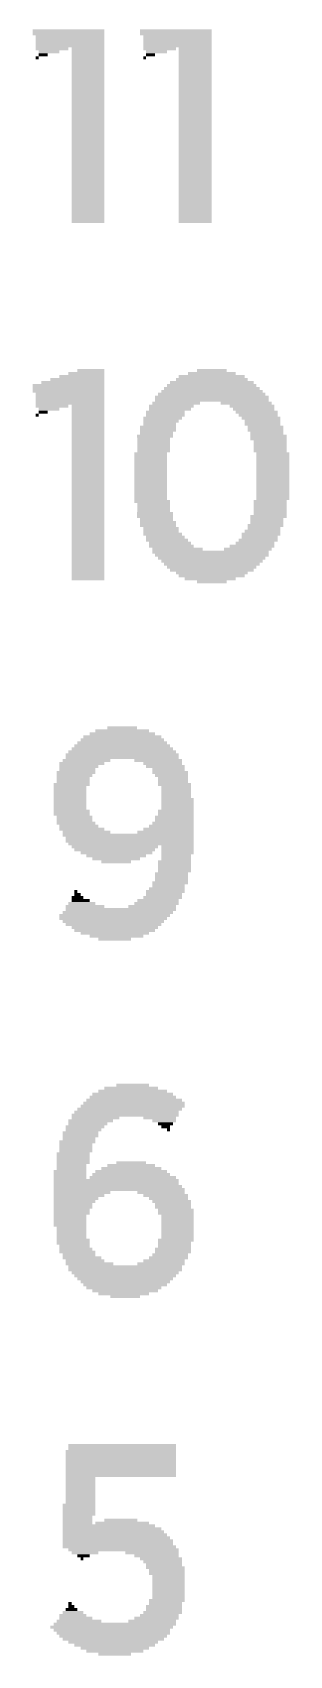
# Model space of a CAD drawing. Extents: x -50 to 50, y -28 to 28.
# Drawn here: x 16.2 to 18.02, y -11.59 to -0.05 of the extents above; entities that cross this region are included whole.
import ezdxf

# ---------------------------------------------------------------- set-up
doc = ezdxf.new("R2010")
doc.units = 0
doc.layers.add('200', color=132, linetype='CONTINUOUS')

# ---------------------------------------------------------------- blocks, each defined once
blk = doc.blocks.new('RECT')
blk.add_solid([(-0.5, -0.5), (0.5, -0.5), (-0.5, 0.5), (0.5, 0.5)])

msp = doc.modelspace()

# ---------------------------------------------------------------- block references
at = {"layer": '200'}
for p, xscale, yscale in [((16.4567, -0.0423), 0.508, 0.0211), ((16.4567, -0.0635), 0.508, 0.0213), ((16.4681, -0.0847), 0.4851, 0.0211), ((16.4681, -0.1058), 0.4851, 0.0211), ((17.2187, -0.0423), 0.508, 0.0211), ((17.2187, -0.0635), 0.508, 0.0213), ((17.2301, -0.0847), 0.4851, 0.0211), ((17.2301, -0.1058), 0.4851, 0.0211), ((16.4681, -0.127), 0.4851, 0.0213), ((16.4681, -0.1482), 0.4851, 0.0211), ((16.3411, -0.1693), 0.2311, 0.0211), ((16.2357, -0.2328), 0.0203, 0.0211), ((16.3195, -0.1905), 0.1473, 0.0213), ((16.2776, -0.2117), 0.0635, 0.0211), ((16.5951, -0.1693), 0.2311, 0.0211), ((16.5951, -0.1905), 0.2311, 0.0213), ((16.5951, -0.2117), 0.2311, 0.0211), ((16.5951, -0.2328), 0.2311, 0.0211), ((17.2301, -0.127), 0.4851, 0.0213), ((17.2301, -0.1482), 0.4851, 0.0211), ((16.9977, -0.2328), 0.0203, 0.0211), ((17.1031, -0.1693), 0.2311, 0.0211), ((17.0815, -0.1905), 0.1473, 0.0213), ((17.0396, -0.2117), 0.0635, 0.0211), ((17.3558, -0.1693), 0.2337, 0.0211), ((17.3558, -0.1905), 0.2337, 0.0213), ((17.3558, -0.2117), 0.2337, 0.0211), ((17.3558, -0.2328), 0.2337, 0.0211), ((16.5951, -0.254), 0.2311, 0.0213), ((16.5951, -0.2752), 0.2311, 0.0211), ((16.5951, -0.2963), 0.2311, 0.0211), ((16.5951, -0.3175), 0.2311, 0.0213), ((16.5951, -0.3387), 0.2311, 0.0211), ((17.3558, -0.254), 0.2337, 0.0213), ((17.3558, -0.2752), 0.2337, 0.0211), ((17.3558, -0.2963), 0.2337, 0.0211), ((17.3558, -0.3175), 0.2337, 0.0213), ((17.3558, -0.3387), 0.2337, 0.0211), ((16.5951, -0.3598), 0.2311, 0.0211), ((16.5951, -0.381), 0.2311, 0.0213), ((16.5951, -0.4022), 0.2311, 0.0211), ((16.5951, -0.4233), 0.2311, 0.0211), ((16.5951, -0.4445), 0.2311, 0.0213), ((16.5951, -0.4657), 0.2311, 0.0211), ((17.3558, -0.3598), 0.2337, 0.0211), ((17.3558, -0.381), 0.2337, 0.0213), ((17.3558, -0.4022), 0.2337, 0.0211), ((17.3558, -0.4233), 0.2337, 0.0211), ((17.3558, -0.4445), 0.2337, 0.0213), ((17.3558, -0.4657), 0.2337, 0.0211), ((16.5951, -0.4868), 0.2311, 0.0211), ((16.5951, -0.508), 0.2311, 0.0213), ((16.5951, -0.5292), 0.2311, 0.0211), ((16.5951, -0.5503), 0.2311, 0.0211), ((16.5951, -0.5715), 0.2311, 0.0213), ((17.3558, -0.4868), 0.2337, 0.0211), ((17.3558, -0.508), 0.2337, 0.0213), ((17.3558, -0.5292), 0.2337, 0.0211), ((17.3558, -0.5503), 0.2337, 0.0211), ((17.3558, -0.5715), 0.2337, 0.0213), ((16.5951, -0.5927), 0.2311, 0.0211), ((16.5951, -0.6138), 0.2311, 0.0211), ((16.5951, -0.635), 0.2311, 0.0213), ((16.5951, -0.6562), 0.2311, 0.0211), ((16.5951, -0.6773), 0.2311, 0.0211), ((16.5951, -0.6985), 0.2311, 0.0213), ((17.3558, -0.5927), 0.2337, 0.0211), ((17.3558, -0.6138), 0.2337, 0.0211), ((17.3558, -0.635), 0.2337, 0.0213), ((17.3558, -0.6562), 0.2337, 0.0211), ((17.3558, -0.6773), 0.2337, 0.0211), ((17.3558, -0.6985), 0.2337, 0.0213), ((16.5951, -0.7197), 0.2311, 0.0211), ((16.5951, -0.7408), 0.2311, 0.0211), ((16.5951, -0.762), 0.2311, 0.0213), ((16.5951, -0.7832), 0.2311, 0.0211), ((16.5951, -0.8043), 0.2311, 0.0211), ((17.3558, -0.7197), 0.2337, 0.0211), ((17.3558, -0.7408), 0.2337, 0.0211), ((17.3558, -0.762), 0.2337, 0.0213), ((17.3558, -0.7832), 0.2337, 0.0211), ((17.3558, -0.8043), 0.2337, 0.0211), ((16.5951, -0.8255), 0.2311, 0.0213), ((16.5951, -0.8467), 0.2311, 0.0211), ((16.5951, -0.8678), 0.2311, 0.0211), ((16.5951, -0.889), 0.2311, 0.0213), ((16.5951, -0.9102), 0.2311, 0.0211), ((16.5951, -0.9313), 0.2311, 0.0211), ((17.3558, -0.8255), 0.2337, 0.0213), ((17.3558, -0.8467), 0.2337, 0.0211), ((17.3558, -0.8678), 0.2337, 0.0211), ((17.3558, -0.889), 0.2337, 0.0213), ((17.3558, -0.9102), 0.2337, 0.0211), ((17.3558, -0.9313), 0.2337, 0.0211), ((16.5951, -0.9525), 0.2311, 0.0213), ((16.5951, -0.9737), 0.2311, 0.0211), ((16.5951, -0.9948), 0.2311, 0.0211), ((16.5951, -1.016), 0.2311, 0.0213), ((16.5951, -1.0372), 0.2311, 0.0211), ((17.3558, -0.9525), 0.2337, 0.0213), ((17.3558, -0.9737), 0.2337, 0.0211), ((17.3558, -0.9948), 0.2337, 0.0211), ((17.3558, -1.016), 0.2337, 0.0213), ((17.3558, -1.0372), 0.2337, 0.0211), ((16.5951, -1.0583), 0.2311, 0.0211), ((16.5951, -1.0795), 0.2311, 0.0213), ((16.5951, -1.1007), 0.2311, 0.0211), ((16.5951, -1.1218), 0.2311, 0.0211), ((16.5951, -1.143), 0.2311, 0.0213), ((17.3558, -1.0583), 0.2337, 0.0211), ((17.3558, -1.0795), 0.2337, 0.0213), ((17.3558, -1.1007), 0.2337, 0.0211), ((17.3558, -1.1218), 0.2337, 0.0211), ((17.3558, -1.143), 0.2337, 0.0213), ((16.5951, -1.1642), 0.2311, 0.0211), ((16.5951, -1.1853), 0.2311, 0.0211), ((16.5951, -1.2065), 0.2311, 0.0213), ((16.5951, -1.2277), 0.2311, 0.0211), ((16.5951, -1.2488), 0.2311, 0.0211), ((16.5951, -1.27), 0.2311, 0.0213), ((17.3558, -1.1642), 0.2337, 0.0211), ((17.3558, -1.1853), 0.2337, 0.0211), ((17.3558, -1.2065), 0.2337, 0.0213), ((17.3558, -1.2277), 0.2337, 0.0211), ((17.3558, -1.2488), 0.2337, 0.0211), ((17.3558, -1.27), 0.2337, 0.0213), ((16.5951, -1.2912), 0.2311, 0.0211), ((16.5951, -1.3123), 0.2311, 0.0211), ((16.5951, -1.3335), 0.2311, 0.0213), ((16.5951, -1.3547), 0.2311, 0.0211), ((16.5951, -1.3758), 0.2311, 0.0211), ((17.3558, -1.2912), 0.2337, 0.0211), ((17.3558, -1.3123), 0.2337, 0.0211), ((17.3558, -1.3335), 0.2337, 0.0213), ((17.3558, -1.3547), 0.2337, 0.0211), ((17.3558, -1.3758), 0.2337, 0.0211), ((16.5951, -1.397), 0.2311, 0.0213), ((17.3558, -1.397), 0.2337, 0.0213), ((16.4884, -2.54), 0.4445, 0.0213), ((16.5202, -2.5188), 0.381, 0.0211), ((16.5519, -2.4977), 0.3175, 0.0211), ((16.5837, -2.4765), 0.254, 0.0213), ((16.6154, -2.4553), 0.1905, 0.0211), ((17.4739, -2.54), 0.5918, 0.0213), ((17.4727, -2.5188), 0.508, 0.0211), ((17.4727, -2.4977), 0.4674, 0.0211), ((17.4739, -2.4765), 0.3378, 0.0213), ((17.4739, -2.4553), 0.2108, 0.0211), ((16.4567, -2.5612), 0.508, 0.0211), ((16.4567, -2.5823), 0.508, 0.0211), ((16.4567, -2.6035), 0.508, 0.0213), ((16.4681, -2.6247), 0.4851, 0.0211), ((16.4681, -2.6458), 0.4851, 0.0211), ((17.4739, -2.6458), 0.8052, 0.0211), ((17.4727, -2.6247), 0.762, 0.0211), ((17.4739, -2.6035), 0.7188, 0.0213), ((17.4739, -2.5823), 0.6782, 0.0211), ((17.4727, -2.5612), 0.635, 0.0211), ((16.4681, -2.667), 0.4851, 0.0213), ((16.4681, -2.6882), 0.4851, 0.0211), ((16.3411, -2.7093), 0.2311, 0.0211), ((16.2357, -2.7728), 0.0203, 0.0211), ((16.3195, -2.7305), 0.1473, 0.0213), ((16.2776, -2.7517), 0.0635, 0.0211), ((16.5951, -2.7093), 0.2311, 0.0211), ((16.5951, -2.7305), 0.2311, 0.0213), ((16.5951, -2.7517), 0.2311, 0.0211), ((16.5951, -2.7728), 0.2311, 0.0211), ((17.145, -2.7517), 0.2743, 0.0211), ((17.145, -2.7728), 0.2743, 0.0211), ((17.1869, -2.7093), 0.3175, 0.0211), ((17.1768, -2.7305), 0.2972, 0.0213), ((17.2199, -2.6882), 0.3378, 0.0211), ((17.4739, -2.667), 0.8052, 0.0213), ((17.7165, -2.6882), 0.3607, 0.0211), ((17.7584, -2.7093), 0.3175, 0.0211), ((17.7698, -2.7305), 0.2946, 0.0213), ((17.7914, -2.7517), 0.2972, 0.0211), ((17.8016, -2.7728), 0.2769, 0.0211), ((16.5951, -2.794), 0.2311, 0.0213), ((16.5951, -2.8152), 0.2311, 0.0211), ((16.5951, -2.8363), 0.2311, 0.0211), ((16.5951, -2.8575), 0.2311, 0.0213), ((16.5951, -2.8787), 0.2311, 0.0211), ((17.0917, -2.8575), 0.254, 0.0213), ((17.0917, -2.8787), 0.254, 0.0211), ((17.1133, -2.8152), 0.2515, 0.0211), ((17.1247, -2.794), 0.2743, 0.0213), ((17.1031, -2.8363), 0.2311, 0.0211), ((17.8232, -2.794), 0.2743, 0.0213), ((17.8333, -2.8152), 0.254, 0.0211), ((17.8333, -2.8363), 0.254, 0.0211), ((17.8537, -2.8575), 0.254, 0.0213), ((17.8537, -2.8787), 0.254, 0.0211), ((16.5951, -2.8998), 0.2311, 0.0211), ((16.5951, -2.921), 0.2311, 0.0213), ((16.5951, -2.9422), 0.2311, 0.0211), ((16.5951, -2.9633), 0.2311, 0.0211), ((16.5951, -2.9845), 0.2311, 0.0213), ((16.5951, -3.0057), 0.2311, 0.0211), ((17.0713, -2.921), 0.254, 0.0213), ((17.0612, -2.9422), 0.2337, 0.0211), ((17.0612, -2.9633), 0.2337, 0.0211), ((17.0612, -2.9845), 0.2337, 0.0213), ((17.0612, -3.0057), 0.2337, 0.0211), ((17.0815, -2.8998), 0.2337, 0.0211), ((17.8638, -2.8998), 0.2337, 0.0211), ((17.8753, -2.921), 0.2565, 0.0213), ((17.8753, -2.9422), 0.2565, 0.0211), ((17.8867, -2.9633), 0.2337, 0.0211), ((17.8867, -2.9845), 0.2337, 0.0213), ((17.8867, -3.0057), 0.2337, 0.0211), ((16.5951, -3.0268), 0.2311, 0.0211), ((16.5951, -3.048), 0.2311, 0.0213), ((16.5951, -3.0692), 0.2311, 0.0211), ((16.5951, -3.0903), 0.2311, 0.0211), ((16.5951, -3.1115), 0.2311, 0.0213), ((17.0396, -3.048), 0.2311, 0.0213), ((17.0396, -3.0692), 0.2311, 0.0211), ((17.0396, -3.0903), 0.2311, 0.0211), ((17.0396, -3.1115), 0.2311, 0.0213), ((17.0612, -3.0268), 0.2337, 0.0211), ((17.8867, -3.0268), 0.2337, 0.0211), ((17.907, -3.048), 0.2337, 0.0213), ((17.907, -3.0692), 0.2337, 0.0211), ((17.907, -3.0903), 0.2337, 0.0211), ((17.907, -3.1115), 0.2337, 0.0213), ((16.5951, -3.1327), 0.2311, 0.0211), ((16.5951, -3.1538), 0.2311, 0.0211), ((16.5951, -3.175), 0.2311, 0.0213), ((16.5951, -3.1962), 0.2311, 0.0211), ((16.5951, -3.2173), 0.2311, 0.0211), ((16.5951, -3.2385), 0.2311, 0.0213), ((17.0396, -3.1327), 0.2311, 0.0211), ((17.0396, -3.1538), 0.2311, 0.0211), ((17.0396, -3.175), 0.2311, 0.0213), ((17.0396, -3.1962), 0.2311, 0.0211), ((17.0396, -3.2173), 0.2311, 0.0211), ((17.0396, -3.2385), 0.2311, 0.0213), ((17.907, -3.1327), 0.2337, 0.0211), ((17.907, -3.1538), 0.2337, 0.0211), ((17.907, -3.175), 0.2337, 0.0213), ((17.907, -3.1962), 0.2337, 0.0211), ((17.907, -3.2173), 0.2337, 0.0211), ((17.907, -3.2385), 0.2337, 0.0213), ((16.5951, -3.2597), 0.2311, 0.0211), ((16.5951, -3.2808), 0.2311, 0.0211), ((16.5951, -3.302), 0.2311, 0.0213), ((16.5951, -3.3232), 0.2311, 0.0211), ((16.5951, -3.3443), 0.2311, 0.0211), ((17.0396, -3.2597), 0.2311, 0.0211), ((17.0396, -3.2808), 0.2311, 0.0211), ((17.0396, -3.302), 0.2311, 0.0213), ((17.0396, -3.3232), 0.2311, 0.0211), ((17.0396, -3.3443), 0.2311, 0.0211), ((17.907, -3.2597), 0.2337, 0.0211), ((17.907, -3.2808), 0.2337, 0.0211), ((17.907, -3.302), 0.2337, 0.0213), ((17.907, -3.3232), 0.2337, 0.0211), ((17.907, -3.3443), 0.2337, 0.0211), ((16.5951, -3.3655), 0.2311, 0.0213), ((16.5951, -3.3867), 0.2311, 0.0211), ((16.5951, -3.4078), 0.2311, 0.0211), ((16.5951, -3.429), 0.2311, 0.0213), ((16.5951, -3.4502), 0.2311, 0.0211), ((16.5951, -3.4713), 0.2311, 0.0211), ((17.051, -3.3867), 0.254, 0.0211), ((17.0396, -3.3655), 0.2311, 0.0213), ((17.0713, -3.4713), 0.254, 0.0211), ((17.0612, -3.4078), 0.2337, 0.0211), ((17.0612, -3.429), 0.2337, 0.0213), ((17.0612, -3.4502), 0.2337, 0.0211), ((17.8867, -3.3867), 0.2337, 0.0211), ((17.8867, -3.4078), 0.2337, 0.0211), ((17.8867, -3.429), 0.2337, 0.0213), ((17.8867, -3.4502), 0.2337, 0.0211), ((17.8867, -3.4713), 0.2337, 0.0211), ((17.907, -3.3655), 0.2337, 0.0213), ((16.5951, -3.4925), 0.2311, 0.0213), ((16.5951, -3.5137), 0.2311, 0.0211), ((16.5951, -3.5348), 0.2311, 0.0211), ((16.5951, -3.556), 0.2311, 0.0213), ((16.5951, -3.5772), 0.2311, 0.0211), ((17.0713, -3.4925), 0.254, 0.0213), ((17.0815, -3.5137), 0.2337, 0.0211), ((17.0917, -3.5348), 0.254, 0.0211), ((17.0917, -3.556), 0.254, 0.0213), ((17.1133, -3.5772), 0.2515, 0.0211), ((17.8435, -3.5772), 0.2337, 0.0211), ((17.8537, -3.556), 0.254, 0.0213), ((17.8753, -3.4925), 0.2565, 0.0213), ((17.8638, -3.5137), 0.2337, 0.0211), ((17.8638, -3.5348), 0.2337, 0.0211), ((16.5951, -3.5983), 0.2311, 0.0211), ((16.5951, -3.6195), 0.2311, 0.0213), ((16.5951, -3.6407), 0.2311, 0.0211), ((16.5951, -3.6618), 0.2311, 0.0211), ((16.5951, -3.683), 0.2311, 0.0213), ((17.1133, -3.5983), 0.2515, 0.0211), ((17.1247, -3.6195), 0.2743, 0.0213), ((17.1564, -3.6618), 0.2972, 0.0211), ((17.145, -3.6407), 0.2743, 0.0211), ((17.1768, -3.683), 0.2972, 0.0213), ((17.78, -3.683), 0.2743, 0.0213), ((17.8016, -3.6618), 0.2769, 0.0211), ((17.813, -3.6407), 0.254, 0.0211), ((17.8232, -3.6195), 0.2743, 0.0213), ((17.8333, -3.5983), 0.254, 0.0211), ((16.5951, -3.7042), 0.2311, 0.0211), ((16.5951, -3.7253), 0.2311, 0.0211), ((16.5951, -3.7465), 0.2311, 0.0213), ((16.5951, -3.7677), 0.2311, 0.0211), ((16.5951, -3.7888), 0.2311, 0.0211), ((16.5951, -3.81), 0.2311, 0.0213), ((17.1869, -3.7042), 0.3175, 0.0211), ((17.2301, -3.7253), 0.3581, 0.0211), ((17.4638, -3.7465), 0.8255, 0.0213), ((17.4739, -3.7677), 0.8052, 0.0211), ((17.4727, -3.7888), 0.762, 0.0211), ((17.4739, -3.81), 0.7188, 0.0213), ((17.7279, -3.7253), 0.3378, 0.0211), ((17.7584, -3.7042), 0.3175, 0.0211), ((16.5951, -3.8312), 0.2311, 0.0211), ((16.5951, -3.8523), 0.2311, 0.0211), ((16.5951, -3.8735), 0.2311, 0.0213), ((16.5951, -3.8947), 0.2311, 0.0211), ((16.5951, -3.9158), 0.2311, 0.0211), ((17.4739, -3.8312), 0.6782, 0.0211), ((17.4727, -3.8523), 0.635, 0.0211), ((17.4739, -3.8735), 0.5918, 0.0213), ((17.4727, -3.8947), 0.508, 0.0211), ((17.4727, -3.9158), 0.4674, 0.0211), ((16.5951, -3.937), 0.2311, 0.0213), ((17.4625, -3.937), 0.3607, 0.0213), ((17.4739, -3.9582), 0.2108, 0.0211), ((16.8389, -5.08), 0.5918, 0.0213), ((16.8389, -5.0588), 0.5512, 0.0211), ((16.8389, -5.0377), 0.4648, 0.0211), ((16.8377, -5.0165), 0.381, 0.0213), ((16.8389, -4.9953), 0.2108, 0.0211), ((16.8377, -5.1858), 0.8026, 0.0211), ((16.8377, -5.1647), 0.762, 0.0211), ((16.8389, -5.1435), 0.7188, 0.0213), ((16.8389, -5.1223), 0.6782, 0.0211), ((16.8377, -5.1012), 0.635, 0.0211), ((16.51, -5.3128), 0.2743, 0.0211), ((16.5519, -5.2493), 0.3175, 0.0211), ((16.5316, -5.2705), 0.2769, 0.0213), ((16.5202, -5.2917), 0.254, 0.0211), ((16.5849, -5.2282), 0.3378, 0.0211), ((16.8377, -5.207), 0.8026, 0.0213), ((17.0929, -5.2282), 0.3378, 0.0211), ((17.1247, -5.2493), 0.2743, 0.0211), ((17.145, -5.2705), 0.2743, 0.0213), ((17.178, -5.3128), 0.254, 0.0211), ((17.1666, -5.2917), 0.2311, 0.0211), ((16.4795, -5.3975), 0.254, 0.0213), ((16.4681, -5.4187), 0.2311, 0.0211), ((16.4998, -5.334), 0.254, 0.0213), ((16.4897, -5.3552), 0.2337, 0.0211), ((16.4897, -5.3763), 0.2337, 0.0211), ((17.1882, -5.334), 0.2337, 0.0213), ((17.1983, -5.3552), 0.2134, 0.0211), ((17.1983, -5.3763), 0.2134, 0.0211), ((17.2085, -5.3975), 0.2337, 0.0213), ((17.2199, -5.4187), 0.2108, 0.0211), ((16.4681, -5.4398), 0.2311, 0.0211), ((16.4681, -5.461), 0.2311, 0.0213), ((16.4681, -5.4822), 0.2311, 0.0211), ((16.4681, -5.5033), 0.2311, 0.0211), ((16.4681, -5.5245), 0.2311, 0.0213), ((16.4681, -5.5457), 0.2311, 0.0211), ((17.2199, -5.4398), 0.2108, 0.0211), ((17.2199, -5.461), 0.2108, 0.0213), ((17.2199, -5.4822), 0.2108, 0.0211), ((17.2301, -5.5033), 0.2311, 0.0211), ((17.2301, -5.5245), 0.2311, 0.0213), ((17.2301, -5.5457), 0.2311, 0.0211), ((16.4795, -5.588), 0.254, 0.0213), ((16.4795, -5.6092), 0.254, 0.0211), ((16.4681, -5.5668), 0.2311, 0.0211), ((16.4998, -5.6303), 0.254, 0.0211), ((16.4998, -5.6515), 0.254, 0.0213), ((17.2085, -5.6303), 0.2743, 0.0211), ((17.2085, -5.6515), 0.2743, 0.0213), ((17.2187, -5.588), 0.254, 0.0213), ((17.2187, -5.6092), 0.254, 0.0211), ((17.2301, -5.5668), 0.2311, 0.0211), ((16.51, -5.6727), 0.2743, 0.0211), ((16.5519, -5.715), 0.3175, 0.0213), ((16.5316, -5.6938), 0.2769, 0.0211), ((16.5849, -5.7362), 0.3378, 0.0211), ((16.8808, -5.7573), 0.9296, 0.0211), ((16.891, -5.7785), 0.9093, 0.0213), ((17.145, -5.7362), 0.4013, 0.0211), ((17.1666, -5.715), 0.3581, 0.0213), ((17.1869, -5.6938), 0.3175, 0.0211), ((17.1983, -5.6727), 0.2946, 0.0211), ((16.891, -5.7997), 0.9093, 0.0211), ((16.9012, -5.8208), 0.889, 0.0211), ((16.7856, -5.842), 0.6121, 0.0213), ((16.7856, -5.8632), 0.5715, 0.0211), ((16.797, -5.8843), 0.508, 0.0211), ((17.2301, -5.842), 0.2311, 0.0213), ((17.2301, -5.8632), 0.2311, 0.0211), ((17.2301, -5.8843), 0.2311, 0.0211), ((16.7958, -5.9055), 0.4242, 0.0213), ((16.7958, -5.9267), 0.3378, 0.0211), ((16.7958, -5.9478), 0.2108, 0.0211), ((17.2085, -5.9478), 0.2337, 0.0211), ((17.2085, -5.969), 0.2337, 0.0213), ((17.2085, -5.9902), 0.2337, 0.0211), ((17.2199, -5.9055), 0.2108, 0.0213), ((17.2199, -5.9267), 0.2108, 0.0211), ((17.178, -6.096), 0.254, 0.0213), ((17.1666, -6.1172), 0.2311, 0.0211), ((17.1882, -6.0325), 0.2337, 0.0213), ((17.1882, -6.0537), 0.2337, 0.0211), ((17.1882, -6.0748), 0.2337, 0.0211), ((17.2085, -6.0113), 0.2337, 0.0211), ((16.5214, -6.2018), 0.0838, 0.0211), ((16.543, -6.223), 0.127, 0.0213), ((16.5214, -6.1807), 0.0432, 0.0211), ((16.51, -6.1595), 0.0203, 0.0213), ((17.0917, -6.223), 0.2946, 0.0213), ((17.1247, -6.2018), 0.2743, 0.0211), ((17.1348, -6.1807), 0.254, 0.0211), ((17.145, -6.1595), 0.2743, 0.0213), ((17.1552, -6.1383), 0.254, 0.0211), ((16.7856, -6.3288), 0.7849, 0.0211), ((16.7742, -6.35), 0.762, 0.0213), ((16.8072, -6.3077), 0.7823, 0.0211), ((16.5735, -6.2653), 0.2743, 0.0211), ((16.8275, -6.2865), 0.7823, 0.0213), ((16.5519, -6.2442), 0.1905, 0.0211), ((17.0497, -6.2653), 0.3378, 0.0211), ((17.0815, -6.2442), 0.315, 0.0211), ((16.7754, -6.3712), 0.7188, 0.0211), ((16.7754, -6.3923), 0.6782, 0.0211), ((16.7856, -6.4135), 0.6121, 0.0213), ((16.7856, -6.4347), 0.5715, 0.0211), ((16.7856, -6.4558), 0.4851, 0.0211), ((16.797, -6.477), 0.381, 0.0213), ((16.7856, -6.4982), 0.2311, 0.0211), ((16.9126, -7.62), 0.6121, 0.0213), ((16.9126, -7.5988), 0.5715, 0.0211), ((16.9126, -7.5777), 0.4851, 0.0211), ((16.9012, -7.5565), 0.381, 0.0213), ((16.9126, -7.5353), 0.2311, 0.0211), ((16.8694, -7.7258), 0.7391, 0.0211), ((16.891, -7.7047), 0.7417, 0.0211), ((16.9126, -7.6835), 0.7391, 0.0213), ((16.9228, -7.6623), 0.7188, 0.0211), ((16.9228, -7.6412), 0.6782, 0.0211), ((16.5633, -7.8528), 0.254, 0.0211), ((16.5735, -7.8317), 0.2743, 0.0211), ((16.6154, -7.7893), 0.3175, 0.0211), ((16.5951, -7.8105), 0.2769, 0.0213), ((16.8592, -7.747), 0.7595, 0.0213), ((16.6484, -7.7682), 0.3378, 0.0211), ((17.1031, -7.7682), 0.2311, 0.0211), ((17.1348, -7.7893), 0.1676, 0.0211), ((17.145, -7.8105), 0.1067, 0.0213), ((17.1463, -7.8317), 0.0635, 0.0211), ((17.1666, -7.8528), 0.0229, 0.0211), ((16.5202, -7.9375), 0.254, 0.0213), ((16.51, -7.9587), 0.2337, 0.0211), ((16.543, -7.874), 0.254, 0.0213), ((16.543, -7.8952), 0.254, 0.0211), ((16.5316, -7.9163), 0.2311, 0.0211), ((16.4897, -8.0222), 0.2337, 0.0211), ((16.4897, -8.0433), 0.2337, 0.0211), ((16.4897, -8.0645), 0.2337, 0.0213), ((16.51, -7.9798), 0.2337, 0.0211), ((16.51, -8.001), 0.2337, 0.0213), ((16.4681, -8.1492), 0.2311, 0.0211), ((16.4681, -8.1703), 0.2311, 0.0211), ((16.4681, -8.1915), 0.2311, 0.0213), ((16.4897, -8.0857), 0.2337, 0.0211), ((16.4782, -8.1068), 0.2108, 0.0211), ((16.4782, -8.128), 0.2108, 0.0213), ((16.9126, -8.1915), 0.6121, 0.0213), ((16.9024, -8.1703), 0.5512, 0.0211), ((16.9012, -8.1492), 0.508, 0.0211), ((16.9024, -8.128), 0.4242, 0.0213), ((16.9024, -8.1068), 0.3378, 0.0211), ((16.9024, -8.0857), 0.2108, 0.0211), ((16.8173, -8.2762), 0.9296, 0.0211), ((16.7958, -8.2127), 0.8865, 0.0211), ((16.7958, -8.2338), 0.8865, 0.0211), ((16.8072, -8.255), 0.9093, 0.0213), ((16.5532, -8.2973), 0.4013, 0.0211), ((17.1133, -8.2973), 0.3378, 0.0211), ((16.5113, -8.3397), 0.3175, 0.0211), ((16.4998, -8.3608), 0.2946, 0.0211), ((16.4795, -8.4243), 0.254, 0.0211), ((16.5316, -8.3185), 0.3581, 0.0213), ((16.4897, -8.382), 0.2743, 0.0213), ((16.4897, -8.4032), 0.2743, 0.0211), ((17.1463, -8.3185), 0.3175, 0.0213), ((17.1666, -8.3397), 0.2769, 0.0211), ((17.1882, -8.3608), 0.2743, 0.0211), ((17.1983, -8.382), 0.254, 0.0213), ((17.1983, -8.4032), 0.254, 0.0211), ((17.2187, -8.4243), 0.254, 0.0211), ((16.4795, -8.4455), 0.254, 0.0213), ((16.4681, -8.4667), 0.2311, 0.0211), ((16.4681, -8.4878), 0.2311, 0.0211), ((16.4681, -8.509), 0.2311, 0.0213), ((16.4681, -8.5302), 0.2311, 0.0211), ((17.2187, -8.4455), 0.254, 0.0213), ((17.2301, -8.4667), 0.2311, 0.0211), ((17.2301, -8.4878), 0.2311, 0.0211), ((17.2301, -8.509), 0.2311, 0.0213), ((17.2301, -8.5302), 0.2311, 0.0211), ((16.4782, -8.5513), 0.2108, 0.0211), ((16.4782, -8.5725), 0.2108, 0.0213), ((16.4782, -8.5937), 0.2108, 0.0211), ((16.4782, -8.6148), 0.2108, 0.0211), ((16.4897, -8.636), 0.2337, 0.0213), ((16.4897, -8.6572), 0.2337, 0.0211), ((17.2187, -8.636), 0.254, 0.0213), ((17.2085, -8.6572), 0.2337, 0.0211), ((17.2301, -8.5513), 0.2311, 0.0211), ((17.2301, -8.5725), 0.2311, 0.0213), ((17.2301, -8.5937), 0.2311, 0.0211), ((17.2301, -8.6148), 0.2311, 0.0211), ((16.4998, -8.6783), 0.2134, 0.0211), ((16.51, -8.6995), 0.2337, 0.0213), ((16.5202, -8.7207), 0.254, 0.0211), ((16.5316, -8.7418), 0.2311, 0.0211), ((16.5532, -8.763), 0.2743, 0.0213), ((17.1666, -8.763), 0.2769, 0.0213), ((17.178, -8.7418), 0.254, 0.0211), ((17.1983, -8.6995), 0.254, 0.0213), ((17.1983, -8.7207), 0.254, 0.0211), ((17.2085, -8.6783), 0.2337, 0.0211), ((16.5735, -8.7842), 0.2743, 0.0211), ((16.6053, -8.8053), 0.3378, 0.0211), ((16.8592, -8.8265), 0.8052, 0.0213), ((16.8592, -8.8477), 0.8052, 0.0211), ((16.8592, -8.8688), 0.7595, 0.0211), ((16.8592, -8.89), 0.7188, 0.0213), ((17.1133, -8.8053), 0.3378, 0.0211), ((17.1348, -8.7842), 0.2946, 0.0211), ((16.8592, -8.9112), 0.6782, 0.0211), ((16.8605, -8.9323), 0.635, 0.0211), ((16.8592, -8.9535), 0.5918, 0.0213), ((16.8491, -8.9747), 0.5309, 0.0211), ((16.8592, -8.9958), 0.4648, 0.0211), ((16.8491, -9.017), 0.3581, 0.0213), ((16.8592, -9.0382), 0.2108, 0.0211), ((16.8275, -10.1388), 0.7823, 0.0211), ((16.8275, -10.16), 0.7823, 0.0213), ((16.8377, -10.0965), 0.762, 0.0213), ((16.8377, -10.1177), 0.762, 0.0211), ((16.8275, -10.1812), 0.7823, 0.0211), ((16.8275, -10.2023), 0.7823, 0.0211), ((16.8275, -10.2235), 0.7823, 0.0213), ((16.8275, -10.2447), 0.7823, 0.0211), ((16.8275, -10.2658), 0.7823, 0.0211), ((16.8275, -10.287), 0.7823, 0.0213), ((16.8275, -10.3082), 0.7823, 0.0211), ((16.5418, -10.3293), 0.2108, 0.0211), ((16.5418, -10.3505), 0.2108, 0.0213), ((16.5418, -10.3717), 0.2108, 0.0211), ((16.5418, -10.3928), 0.2108, 0.0211), ((16.5418, -10.414), 0.2108, 0.0213), ((16.5418, -10.4352), 0.2108, 0.0211), ((16.5418, -10.4563), 0.2108, 0.0211), ((16.5418, -10.4775), 0.2108, 0.0213), ((16.5418, -10.4987), 0.2108, 0.0211), ((16.5214, -10.6045), 0.2108, 0.0213), ((16.5316, -10.5198), 0.2311, 0.0211), ((16.5316, -10.541), 0.2311, 0.0213), ((16.5316, -10.5622), 0.2311, 0.0211), ((16.5316, -10.5833), 0.2311, 0.0211), ((16.5214, -10.6257), 0.2108, 0.0211), ((16.5214, -10.6468), 0.2108, 0.0211), ((16.7653, -10.6892), 0.6985, 0.0211), ((16.7754, -10.7103), 0.7188, 0.0211), ((16.7856, -10.7315), 0.7391, 0.0213), ((16.7437, -10.668), 0.6553, 0.0213), ((16.8377, -10.6468), 0.381, 0.0211), ((16.8275, -10.6257), 0.2337, 0.0211), ((16.797, -10.7527), 0.762, 0.0211), ((16.8173, -10.8162), 0.8026, 0.0211), ((16.8072, -10.7738), 0.7823, 0.0211), ((16.8072, -10.795), 0.7823, 0.0213), ((16.8478, -10.8373), 0.7823, 0.0211), ((16.5748, -10.8585), 0.1905, 0.0213), ((16.5633, -10.8797), 0.0864, 0.0211), ((16.5532, -10.9008), 0.0203, 0.0211), ((17.0497, -10.8585), 0.3785, 0.0213), ((17.0815, -10.8797), 0.315, 0.0211), ((17.1133, -10.9008), 0.2972, 0.0211), ((17.1247, -10.922), 0.2743, 0.0213), ((17.1348, -10.9432), 0.254, 0.0211), ((17.145, -10.9643), 0.2743, 0.0211), ((17.1552, -10.9855), 0.254, 0.0213), ((17.1552, -11.0067), 0.254, 0.0211), ((17.1666, -11.0278), 0.2311, 0.0211), ((17.1666, -11.049), 0.2311, 0.0213), ((17.1666, -11.0702), 0.2311, 0.0211), ((17.1552, -11.1972), 0.254, 0.0211), ((17.1666, -11.0913), 0.2311, 0.0211), ((17.1666, -11.1125), 0.2311, 0.0213), ((17.1666, -11.1337), 0.2311, 0.0211), ((17.1666, -11.1548), 0.2311, 0.0211), ((17.1666, -11.176), 0.2311, 0.0213), ((16.4884, -11.303), 0.1905, 0.0213), ((16.4897, -11.2818), 0.1473, 0.0211), ((16.4782, -11.2607), 0.0838, 0.0211), ((16.4681, -11.2183), 0.0229, 0.0211), ((16.4782, -11.2395), 0.0432, 0.0213), ((17.1018, -11.303), 0.2743, 0.0213), ((17.1247, -11.2818), 0.2743, 0.0211), ((17.1348, -11.2395), 0.254, 0.0213), ((17.1348, -11.2607), 0.254, 0.0211), ((17.145, -11.2183), 0.2337, 0.0211), ((16.764, -11.3877), 0.8687, 0.0211), ((16.7856, -11.3665), 0.8661, 0.0213), ((16.7653, -11.4088), 0.8255, 0.0211), ((16.5316, -11.3453), 0.3175, 0.0211), ((16.7754, -11.43), 0.8052, 0.0213), ((16.51, -11.3242), 0.2337, 0.0211), ((17.0497, -11.3453), 0.3378, 0.0211), ((17.0815, -11.3242), 0.315, 0.0211), ((16.7742, -11.4512), 0.762, 0.0211), ((16.7754, -11.4723), 0.7188, 0.0211), ((16.7742, -11.4935), 0.635, 0.0213), ((16.7856, -11.5147), 0.5715, 0.0211), ((16.7856, -11.5358), 0.4851, 0.0211), ((16.7856, -11.557), 0.4039, 0.0213), ((16.7856, -11.5782), 0.2311, 0.0211)]:
    msp.add_blockref('RECT', p, dxfattribs=dict(at, xscale=xscale, yscale=yscale))

doc.saveas('drawing.dxf')
